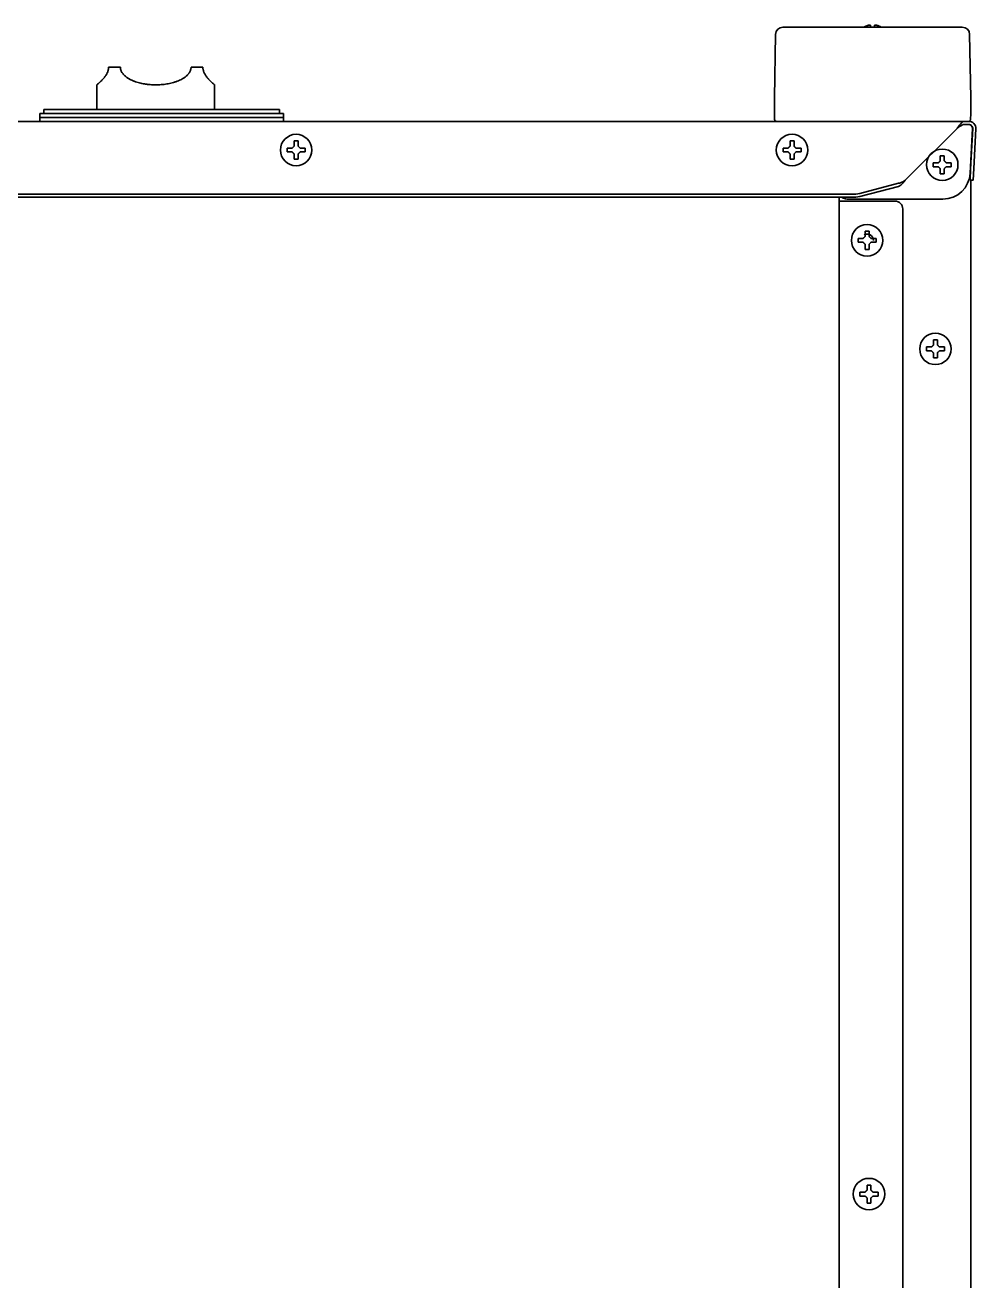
# Model space of a CAD drawing. Extents: x 6327 to 10269, y -393 to 3036.
# Drawn here: x 6846.8 to 7088.9, y 1625.3 to 1945 of the extents above; entities that cross this region are included whole.
import ezdxf

# ---------------------------------------------------------------- set-up
doc = ezdxf.new("R2010")
doc.units = 0
doc.header["$LTSCALE"] = 5
doc.layers.add('1', color=7, linetype='CONTINUOUS', true_color=0xffffff)

msp = doc.modelspace()

# ---------------------------------------------------------------- linework, layer by layer
at = {"layer": '1', "color": 7, "linetype": 'Continuous', "lineweight": 35}
for p, q in [((7039.75, 1944.53), (7039.82, 1944.53)), ((7039.82, 1944.53), (7044.92, 1944.53)), ((7044.92, 1944.53), (7080.22, 1944.53)), ((7080.22, 1944.53), (7085.32, 1944.53)), ((7085.32, 1944.53), (7085.39, 1944.53)), ((7037.85, 1942.66), (7037.57, 1926.52)), ((7087.57, 1926.52), (7087.29, 1942.66)), ((6868.07, 1934.33), (6871.07, 1934.33)), ((6889.07, 1934.33), (6892.07, 1934.33)), ((6865.07, 1929.83), (6865.07, 1923.53)), ((6895.07, 1923.53), (6895.07, 1929.83)), ((7037.57, 1922.53), (7037.57, 1926.49)), ((7087.57, 1926.49), (7087.57, 1922.53)), ((6881.57, 1922.53), (6850.57, 1922.53)), ((6850.57, 1922.53), (6850.57, 1921.53)), ((6911.57, 1923.53), (6851.57, 1923.53)), ((6851.57, 1923.53), (6851.57, 1922.53)), ((6912.57, 1922.53), (6881.57, 1922.53)), ((6911.57, 1922.53), (6911.57, 1923.53)), ((6912.57, 1921.53), (6912.57, 1922.53)), ((7037.63, 1921.01), (7037.57, 1922.53)), ((7087.57, 1922.53), (7087.52, 1921.01)), ((6339.34, 1920.53), (7085.8, 1920.53)), ((6850.57, 1921.53), (6912.57, 1921.53)), ((6850.57, 1921.53), (6850.57, 1920.53)), ((6912.57, 1920.53), (6912.57, 1921.53)), ((7070.87, 1905.53), (7084.07, 1918.73)), ((7085.8, 1920.53), (7086.07, 1920.53)), ((7086.07, 1919.73), (7085.8, 1919.73)), ((7086.07, 1920.53), (7087.07, 1920.53)), ((7087.07, 1919.73), (7086.07, 1919.73)), ((7088.02, 1918.67), (7087.43, 1907.37)), ((7087.54, 1908.56), (7088.07, 1918.67)), ((7088.87, 1918.63), (7088.34, 1908.52)), ((6913.52, 1913.23), (6913.52, 1913.73)), ((6913.52, 1912.73), (6913.52, 1913.23)), ((6918.12, 1913.73), (6918.12, 1913.23)), ((6918.12, 1913.23), (6918.12, 1912.73)), ((7039.77, 1913.23), (7039.77, 1913.73)), ((7039.77, 1912.73), (7039.77, 1913.23)), ((7044.37, 1913.73), (7044.37, 1913.23)), ((7044.37, 1913.23), (7044.37, 1912.73)), ((7078.02, 1909.48), (7078.02, 1909.98)), ((7078.02, 1908.98), (7078.02, 1909.48)), ((7082.62, 1909.98), (7082.62, 1909.48)), ((7082.62, 1909.48), (7082.62, 1908.98)), ((7087.57, 1910.18), (7087.57, 1909.15)), ((7087.38, 1905.57), (7087.54, 1908.56)), ((7088.34, 1908.52), (7088.18, 1905.53)), ((7059.31, 1902.19), (7069.21, 1904.75)), ((7069.21, 1903.98), (7059.31, 1901.42)), ((7088.18, 1905.53), (7087.38, 1905.57)), ((7087.57, 1905.55), (7087.57, 1374.13)), ((6367.95, 1901.97), (7057.19, 1901.97)), ((7057.19, 1901.19), (6367.95, 1901.19)), ((7054.07, 1387.03), (7054.07, 1901.19)), ((7055.07, 1900.23), (7054.07, 1900.23)), ((7055.07, 1900.23), (7068.27, 1900.23)), ((7080.45, 1900.73), (7056.07, 1900.73)), ((7070.27, 1376.53), (7070.27, 1898.23)), ((7058.87, 1890.23), (7058.87, 1890.73)), ((7058.87, 1889.73), (7058.87, 1890.23)), ((7063.47, 1890.73), (7063.47, 1890.23)), ((7063.47, 1890.23), (7063.47, 1889.73)), ((7076.27, 1862.58), (7076.27, 1863.08)), ((7076.27, 1862.08), (7076.27, 1862.58)), ((7080.87, 1863.08), (7080.87, 1862.58)), ((7080.87, 1862.58), (7080.87, 1862.08)), ((7059.37, 1647.38), (7059.37, 1647.88)), ((7059.37, 1646.88), (7059.37, 1647.38)), ((7063.97, 1647.88), (7063.97, 1647.38)), ((7063.97, 1647.38), (7063.97, 1646.88))]:
    msp.add_line(p, q, dxfattribs=at)
for centre in [(6915.82, 1913.23), (7042.07, 1913.23), (7080.32, 1909.48), (7061.17, 1890.23), (7078.57, 1862.58), (7061.67, 1647.38)]:
    msp.add_circle(centre, 4, dxfattribs=at)
for centre, radius, start, end in [((7039.75, 1942.63), 1.9, 90, 179.0001), ((7085.39, 1942.63), 1.9, 0.9999, 90), ((7038.13, 1921.03), 0.5, 182, 270), ((7087.02, 1921.03), 0.5, 270, 358), ((7087.07, 1918.73), 1.8, 357, 90), ((7087.07, 1918.73), 1, 357, 90), ((7068.27, 1898.23), 2, 0, 90), ((7061.17, 1890.23), 1.6, 0, 118.0071)]:
    msp.add_arc(centre, radius, start, end, dxfattribs=at)
for centre, major_axis, ratio, start_param, end_param in [((7036.91, 1888.33), (0.67, 38.22), 0.000913, 6.230875, 6.248314), ((7088.24, 1888.34), (-0.67, 38.2), 0.000913, 0.034878, 0.052321), ((7087.02, 1918.73), (0.726, 0.689), 0.998716, 5.472249, 7.094122), ((7080.43, 1907.75), (2.31, -6.64), 0.995739, 5.950251, 7.465873), ((7056.08, 1902.73), (-1.42, -1.42), 0.992433, 0.085975, 0.7816), ((7057.19, 1902.74), (-3, 0), 0.258819, 1.570796, 2.356194), ((7057.19, 1901.97), (3, 0), 0.258819, 4.712389, 5.497787)]:
    msp.add_ellipse(centre, major_axis=major_axis, ratio=ratio, start_param=start_param, end_param=end_param, dxfattribs=at)
for points, knots in [([(7061.57, 1945.02), (7061.52, 1945.01), (7061.41, 1944.98), (7061.25, 1944.93), (7061.09, 1944.87), (7060.93, 1944.81), (7060.78, 1944.74), (7060.63, 1944.67), (7060.49, 1944.6), (7060.4, 1944.55), (7060.38, 1944.53)], [0, 0, 0, 0, 0.134115, 0.26823, 0.402345, 0.53646, 0.670575, 0.80469, 0.938805, 1, 1, 1, 1]), ([(7062.07, 1944.53), (7062.07, 1944.63), (7062.07, 1944.72), (7062.07, 1944.84), (7062.07, 1944.88), (7062.07, 1944.96), (7062.07, 1944.99), (7062.07, 1945.02)], [0, 0, 0, 0, 0.457375, 0.457375, 0.728688, 0.728688, 1, 1, 1, 1]), ([(7064.78, 1944.53), (7064.6, 1944.63), (7064.43, 1944.72), (7064.14, 1944.84), (7064.03, 1944.88), (7063.8, 1944.96), (7063.69, 1944.99), (7063.57, 1945.02)], [0, 0, 0, 0, 0.457375, 0.457375, 0.728687, 0.728687, 1, 1, 1, 1]), ([(6868.07, 1934.33), (6868.07, 1934.27), (6868.07, 1934.21), (6868.06, 1934.09), (6868.06, 1934.03), (6868.04, 1933.85), (6868.02, 1933.74), (6867.97, 1933.51), (6867.93, 1933.41), (6867.86, 1933.2), (6867.83, 1933.1), (6867.77, 1932.98), (6867.76, 1932.96), (6867.74, 1932.91), (6867.73, 1932.89), (6867.7, 1932.82), (6867.68, 1932.77), (6867.61, 1932.64), (6867.56, 1932.56), (6867.47, 1932.39), (6867.42, 1932.32), (6867.32, 1932.17), (6867.27, 1932.09), (6867.2, 1931.99), (6867.17, 1931.96), (6867.12, 1931.89), (6867.1, 1931.86), (6867.02, 1931.76), (6866.97, 1931.7), (6866.87, 1931.58), (6866.82, 1931.52), (6866.73, 1931.41), (6866.68, 1931.35), (6866.44, 1931.09), (6866.27, 1930.91), (6866.06, 1930.71), (6866.02, 1930.67), (6865.94, 1930.6), (6865.83, 1930.49), (6865.73, 1930.4), (6865.54, 1930.22), (6865.43, 1930.13), (6865.32, 1930.03), (6865.29, 1930.01), (6865.26, 1929.98), (6865.24, 1929.97), (6865.23, 1929.96), (6865.19, 1929.92), (6865.13, 1929.88), (6865.1, 1929.85), (6865.08, 1929.83), (6865.07, 1929.83), (6865.07, 1929.83)], [0, 0, 0, 0, 0.015645, 0.015645, 0.031291, 0.031291, 0.062582, 0.062582, 0.093872, 0.093872, 0.125163, 0.125163, 0.132986, 0.132986, 0.140809, 0.140809, 0.156454, 0.156454, 0.187745, 0.187745, 0.219035, 0.219035, 0.250326, 0.250326, 0.265972, 0.265972, 0.281617, 0.281617, 0.312908, 0.312908, 0.344199, 0.344199, 0.375489, 0.375489, 0.500653, 0.500653, 0.531943, 0.531943, 0.563234, 0.625816, 0.625816, 0.750979, 0.750979, 0.78227, 0.797915, 0.797915, 0.81356, 0.81356, 0.876142, 0.938723, 0.938723, 1, 1, 1, 1]), ([(6889.07, 1934.33), (6889.07, 1934.27), (6889.07, 1934.21), (6889.06, 1934.09), (6889.05, 1934.03), (6889.03, 1933.85), (6889, 1933.74), (6888.93, 1933.51), (6888.88, 1933.4), (6888.79, 1933.2), (6888.73, 1933.1), (6888.65, 1932.95), (6888.61, 1932.91), (6888.55, 1932.82), (6888.52, 1932.77), (6888.42, 1932.64), (6888.35, 1932.55), (6888.2, 1932.39), (6888.13, 1932.31), (6887.97, 1932.16), (6887.89, 1932.09), (6887.76, 1931.99), (6887.72, 1931.95), (6887.64, 1931.89), (6887.59, 1931.85), (6887.46, 1931.76), (6887.37, 1931.69), (6887.1, 1931.51), (6886.92, 1931.4), (6886.54, 1931.19), (6886.34, 1931.09), (6885.94, 1930.91), (6885.74, 1930.83), (6885.42, 1930.71), (6885.32, 1930.67), (6885.11, 1930.59), (6885, 1930.56), (6884.67, 1930.46), (6884.46, 1930.39), (6883.8, 1930.22), (6883.35, 1930.13), (6882.66, 1930.01), (6882.43, 1929.98), (6882.08, 1929.94), (6881.9, 1929.92), (6881.73, 1929.9), (6881.61, 1929.89), (6881.55, 1929.89), (6881.02, 1929.84), (6880.54, 1929.83), (6879.6, 1929.83), (6879.13, 1929.84), (6878.42, 1929.9), (6878.19, 1929.92), (6877.84, 1929.97), (6877.72, 1929.98), (6877.49, 1930.02), (6877.37, 1930.03), (6876.8, 1930.13), (6876.35, 1930.22), (6875.69, 1930.39), (6875.47, 1930.46), (6875.04, 1930.59), (6874.83, 1930.67), (6874.52, 1930.78), (6874.42, 1930.82), (6874.21, 1930.91), (6874.11, 1930.95), (6873.81, 1931.09), (6873.61, 1931.19), (6873.32, 1931.35), (6873.23, 1931.4), (6873.04, 1931.51), (6872.95, 1931.57), (6872.77, 1931.69), (6872.68, 1931.76), (6872.55, 1931.85), (6872.51, 1931.89), (6872.42, 1931.95), (6872.38, 1931.99), (6872.26, 1932.09), (6872.18, 1932.16), (6872.02, 1932.31), (6871.94, 1932.39), (6871.8, 1932.55), (6871.73, 1932.64), (6871.63, 1932.77), (6871.59, 1932.82), (6871.53, 1932.91), (6871.5, 1932.95), (6871.41, 1933.1), (6871.36, 1933.2), (6871.29, 1933.35), (6871.26, 1933.4), (6871.23, 1933.49), (6871.22, 1933.51), (6871.2, 1933.57), (6871.19, 1933.6), (6871.15, 1933.74), (6871.12, 1933.85), (6871.09, 1934.03), (6871.09, 1934.09), (6871.08, 1934.18), (6871.08, 1934.21), (6871.07, 1934.27), (6871.07, 1934.3), (6871.07, 1934.33)], [0, 0, 0, 0, 0.007812, 0.007812, 0.015625, 0.015625, 0.03125, 0.03125, 0.046875, 0.046875, 0.0625, 0.0625, 0.070312, 0.070312, 0.078125, 0.078125, 0.09375, 0.09375, 0.109375, 0.109375, 0.125, 0.125, 0.132812, 0.132812, 0.140625, 0.140625, 0.15625, 0.15625, 0.1875, 0.1875, 0.21875, 0.21875, 0.25, 0.25, 0.265625, 0.265625, 0.28125, 0.28125, 0.3125, 0.3125, 0.375, 0.375, 0.40625, 0.40625, 0.421875, 0.429687, 0.429687, 0.4375, 0.4375, 0.5, 0.5, 0.5625, 0.5625, 0.59375, 0.59375, 0.609375, 0.609375, 0.625, 0.625, 0.6875, 0.6875, 0.71875, 0.71875, 0.75, 0.75, 0.765625, 0.765625, 0.78125, 0.78125, 0.8125, 0.8125, 0.828125, 0.828125, 0.84375, 0.84375, 0.859375, 0.859375, 0.867187, 0.867187, 0.875, 0.875, 0.890625, 0.890625, 0.90625, 0.90625, 0.921875, 0.921875, 0.929688, 0.929688, 0.9375, 0.9375, 0.953125, 0.953125, 0.960938, 0.960938, 0.964844, 0.964844, 0.96875, 0.96875, 0.984375, 0.984375, 0.992188, 0.992188, 0.996094, 0.996094, 1, 1, 1, 1]), ([(6895.07, 1929.83), (6895.07, 1929.83), (6895.05, 1929.84), (6894.98, 1929.9), (6894.95, 1929.92), (6894.89, 1929.98), (6894.85, 1930.01), (6894.78, 1930.07), (6894.75, 1930.1), (6894.71, 1930.13), (6894.68, 1930.16), (6894.67, 1930.17), (6894.6, 1930.23), (6894.48, 1930.33), (6894.35, 1930.46), (6894.2, 1930.6), (6894.13, 1930.67), (6893.96, 1930.83), (6893.88, 1930.91), (6893.7, 1931.09), (6893.61, 1931.19), (6893.49, 1931.32), (6893.47, 1931.35), (6893.42, 1931.4), (6893.4, 1931.43), (6893.32, 1931.52), (6893.27, 1931.57), (6893.13, 1931.75), (6893.03, 1931.88), (6892.9, 1932.06), (6892.88, 1932.09), (6892.83, 1932.17), (6892.8, 1932.2), (6892.73, 1932.32), (6892.68, 1932.39), (6892.58, 1932.56), (6892.54, 1932.64), (6892.45, 1932.81), (6892.4, 1932.91), (6892.35, 1933.03), (6892.34, 1933.05), (6892.32, 1933.1), (6892.29, 1933.17), (6892.26, 1933.25), (6892.21, 1933.4), (6892.18, 1933.51), (6892.14, 1933.68), (6892.13, 1933.74), (6892.11, 1933.85), (6892.1, 1933.91), (6892.08, 1934.09), (6892.07, 1934.21), (6892.07, 1934.33)], [0, 0, 0, 0, 0.12475, 0.12475, 0.187268, 0.187268, 0.249786, 0.249786, 0.281045, 0.296674, 0.296674, 0.312304, 0.312304, 0.374822, 0.437339, 0.437339, 0.499857, 0.499857, 0.562375, 0.562375, 0.624893, 0.624893, 0.640522, 0.640522, 0.656152, 0.656152, 0.687411, 0.687411, 0.749929, 0.749929, 0.765558, 0.765558, 0.781188, 0.781188, 0.812446, 0.812446, 0.843705, 0.843705, 0.874964, 0.874964, 0.882779, 0.882779, 0.890594, 0.906223, 0.906223, 0.937482, 0.937482, 0.953112, 0.953112, 0.968741, 0.968741, 1, 1, 1, 1]), ([(7084.07, 1918.73), (7084.1, 1918.76), (7084.12, 1918.79), (7084.17, 1918.86), (7084.19, 1918.89), (7084.26, 1918.99), (7084.31, 1919.06), (7084.45, 1919.25), (7084.54, 1919.37), (7084.66, 1919.52), (7084.68, 1919.55), (7084.73, 1919.61), (7084.75, 1919.64), (7084.82, 1919.72), (7084.87, 1919.78), (7085.01, 1919.93), (7085.1, 1920.03), (7085.19, 1920.11)], [0, 0, 0, 0, 0.0625, 0.0625, 0.125, 0.125, 0.25, 0.25, 0.5, 0.5, 0.5625, 0.5625, 0.625, 0.625, 0.75, 0.75, 1, 1, 1, 1]), ([(7085.19, 1919.5), (7085.1, 1919.45), (7085.01, 1919.4), (7084.87, 1919.31), (7084.82, 1919.28), (7084.73, 1919.22), (7084.66, 1919.17), (7084.59, 1919.12), (7084.54, 1919.08), (7084.52, 1919.07), (7084.45, 1919.02), (7084.35, 1918.94), (7084.26, 1918.87), (7084.19, 1918.82), (7084.17, 1918.8), (7084.12, 1918.76), (7084.1, 1918.74), (7084.07, 1918.73)], [0, 0, 0, 0, 0.25, 0.25, 0.375, 0.375, 0.5, 0.5625, 0.5625, 0.625, 0.625, 0.75, 0.875, 0.875, 0.9375, 0.9375, 1, 1, 1, 1]), ([(7085.19, 1920.11), (7085.26, 1920.17), (7085.32, 1920.23), (7085.41, 1920.31), (7085.44, 1920.33), (7085.49, 1920.37), (7085.52, 1920.39), (7085.6, 1920.45), (7085.64, 1920.48), (7085.71, 1920.51), (7085.73, 1920.51), (7085.76, 1920.52), (7085.77, 1920.52), (7085.79, 1920.53), (7085.79, 1920.53), (7085.8, 1920.53)], [0, 0, 0, 0, 0.25, 0.25, 0.375, 0.375, 0.5, 0.5, 0.75, 0.75, 0.875, 0.875, 0.9375, 0.9375, 1, 1, 1, 1]), ([(7085.8, 1919.73), (7085.78, 1919.73), (7085.75, 1919.72), (7085.72, 1919.72), (7085.7, 1919.71), (7085.69, 1919.71), (7085.63, 1919.7), (7085.58, 1919.68), (7085.48, 1919.64), (7085.43, 1919.61), (7085.34, 1919.57), (7085.31, 1919.56), (7085.25, 1919.53), (7085.22, 1919.51), (7085.19, 1919.5)], [0, 0, 0, 0, 0.125, 0.1875, 0.1875, 0.25, 0.25, 0.5, 0.5, 0.75, 0.75, 0.875, 0.875, 1, 1, 1, 1]), ([(6916.32, 1915.53), (6916.32, 1915.32), (6916.32, 1915.11), (6916.32, 1914.79), (6916.32, 1914.68), (6916.32, 1914.45), (6916.32, 1914.34), (6916.32, 1914.23)], [0, 0, 0, 0, 0.5, 0.5, 0.75, 0.75, 1, 1, 1, 1]), ([(7042.57, 1915.53), (7042.57, 1915.32), (7042.57, 1915.11), (7042.57, 1914.79), (7042.57, 1914.68), (7042.57, 1914.45), (7042.57, 1914.34), (7042.57, 1914.23)], [0, 0, 0, 0, 0.5, 0.5, 0.75, 0.75, 1, 1, 1, 1]), ([(6913.52, 1913.73), (6913.73, 1913.73), (6913.94, 1913.73), (6914.26, 1913.73), (6914.37, 1913.73), (6914.59, 1913.73), (6914.71, 1913.73), (6914.82, 1913.73)], [0, 0, 0, 0, 0.5, 0.5, 0.75, 0.75, 1, 1, 1, 1]), ([(6918.12, 1912.73), (6917.92, 1912.73), (6917.71, 1912.73), (6917.39, 1912.73), (6917.28, 1912.73), (6917.05, 1912.73), (6916.94, 1912.73), (6916.82, 1912.73)], [0, 0, 0, 0, 0.5, 0.5, 0.75, 0.75, 1, 1, 1, 1]), ([(7039.77, 1913.73), (7039.98, 1913.73), (7040.19, 1913.73), (7040.51, 1913.73), (7040.62, 1913.73), (7040.84, 1913.73), (7040.96, 1913.73), (7041.07, 1913.73)], [0, 0, 0, 0, 0.5, 0.5, 0.75, 0.75, 1, 1, 1, 1]), ([(7044.37, 1912.73), (7044.17, 1912.73), (7043.96, 1912.73), (7043.64, 1912.73), (7043.53, 1912.73), (7043.3, 1912.73), (7043.19, 1912.73), (7043.07, 1912.73)], [0, 0, 0, 0, 0.5, 0.5, 0.75, 0.75, 1, 1, 1, 1]), ([(6915.32, 1910.93), (6915.32, 1911.13), (6915.32, 1911.34), (6915.32, 1911.66), (6915.32, 1911.77), (6915.32, 1912), (6915.32, 1912.11), (6915.32, 1912.23)], [0, 0, 0, 0, 0.5, 0.5, 0.75, 0.75, 1, 1, 1, 1]), ([(7041.57, 1910.93), (7041.57, 1911.13), (7041.57, 1911.34), (7041.57, 1911.66), (7041.57, 1911.77), (7041.57, 1912), (7041.57, 1912.11), (7041.57, 1912.23)], [0, 0, 0, 0, 0.5, 0.5, 0.75, 0.75, 1, 1, 1, 1]), ([(7078.02, 1909.98), (7078.23, 1909.98), (7078.44, 1909.98), (7078.76, 1909.98), (7078.87, 1909.98), (7079.09, 1909.98), (7079.21, 1909.98), (7079.32, 1909.98)], [0, 0, 0, 0, 0.5, 0.5, 0.75, 0.75, 1, 1, 1, 1]), ([(7080.82, 1911.78), (7080.82, 1911.57), (7080.82, 1911.36), (7080.82, 1911.04), (7080.82, 1910.93), (7080.82, 1910.7), (7080.82, 1910.59), (7080.82, 1910.48)], [0, 0, 0, 0, 0.5, 0.5, 0.75, 0.75, 1, 1, 1, 1]), ([(7079.82, 1907.18), (7079.82, 1907.38), (7079.82, 1907.59), (7079.82, 1907.91), (7079.82, 1908.02), (7079.82, 1908.25), (7079.82, 1908.36), (7079.82, 1908.48)], [0, 0, 0, 0, 0.5, 0.5, 0.75, 0.75, 1, 1, 1, 1]), ([(7082.62, 1908.98), (7082.42, 1908.98), (7082.21, 1908.98), (7081.89, 1908.98), (7081.78, 1908.98), (7081.55, 1908.98), (7081.44, 1908.98), (7081.32, 1908.98)], [0, 0, 0, 0, 0.5, 0.5, 0.75, 0.75, 1, 1, 1, 1]), ([(7070.87, 1905.53), (7070.8, 1905.44), (7070.73, 1905.35), (7070.65, 1905.24), (7070.63, 1905.22), (7070.6, 1905.18), (7070.58, 1905.16), (7070.53, 1905.09), (7070.49, 1905.05), (7070.39, 1904.93), (7070.32, 1904.85), (7070.18, 1904.7), (7070.11, 1904.62), (7069.97, 1904.48), (7069.9, 1904.42), (7069.76, 1904.3), (7069.69, 1904.24), (7069.59, 1904.17), (7069.55, 1904.15), (7069.5, 1904.12), (7069.48, 1904.11), (7069.45, 1904.09), (7069.43, 1904.08), (7069.34, 1904.03), (7069.28, 1904), (7069.21, 1903.98)], [0, 0, 0, 0, 0.125, 0.125, 0.15625, 0.15625, 0.1875, 0.1875, 0.25, 0.25, 0.375, 0.375, 0.5, 0.5, 0.625, 0.625, 0.75, 0.75, 0.8125, 0.8125, 0.84375, 0.84375, 0.875, 0.875, 1, 1, 1, 1]), ([(7069.21, 1904.75), (7069.28, 1904.76), (7069.34, 1904.78), (7069.48, 1904.81), (7069.55, 1904.84), (7069.66, 1904.87), (7069.69, 1904.88), (7069.76, 1904.91), (7069.79, 1904.93), (7069.9, 1904.97), (7069.97, 1905), (7070.18, 1905.11), (7070.32, 1905.19), (7070.52, 1905.31), (7070.59, 1905.35), (7070.7, 1905.42), (7070.73, 1905.44), (7070.8, 1905.48), (7070.84, 1905.5), (7070.87, 1905.53)], [0, 0, 0, 0, 0.125, 0.125, 0.25, 0.25, 0.3125, 0.3125, 0.375, 0.375, 0.5, 0.5, 0.75, 0.75, 0.875, 0.875, 0.9375, 0.9375, 1, 1, 1, 1]), ([(7058.87, 1890.73), (7059.08, 1890.73), (7059.29, 1890.73), (7059.61, 1890.73), (7059.72, 1890.73), (7059.94, 1890.73), (7060.06, 1890.73), (7060.17, 1890.73)], [0, 0, 0, 0, 0.5, 0.5, 0.75, 0.75, 1, 1, 1, 1]), ([(7061.67, 1892.53), (7061.67, 1892.32), (7061.67, 1892.11), (7061.67, 1891.79), (7061.67, 1891.68), (7061.67, 1891.45), (7061.67, 1891.34), (7061.67, 1891.23)], [0, 0, 0, 0, 0.5, 0.5, 0.75, 0.75, 1, 1, 1, 1]), ([(7060.67, 1887.93), (7060.67, 1888.13), (7060.67, 1888.34), (7060.67, 1888.66), (7060.67, 1888.77), (7060.67, 1889), (7060.67, 1889.11), (7060.67, 1889.23)], [0, 0, 0, 0, 0.5, 0.5, 0.75, 0.75, 1, 1, 1, 1]), ([(7063.47, 1889.73), (7063.27, 1889.73), (7063.06, 1889.73), (7062.74, 1889.73), (7062.63, 1889.73), (7062.4, 1889.73), (7062.29, 1889.73), (7062.17, 1889.73)], [0, 0, 0, 0, 0.5, 0.5, 0.75, 0.75, 1, 1, 1, 1]), ([(7079.07, 1864.88), (7079.07, 1864.67), (7079.07, 1864.46), (7079.07, 1864.14), (7079.07, 1864.03), (7079.07, 1863.8), (7079.07, 1863.69), (7079.07, 1863.58)], [0, 0, 0, 0, 0.5, 0.5, 0.75, 0.75, 1, 1, 1, 1]), ([(7076.27, 1863.08), (7076.48, 1863.08), (7076.69, 1863.08), (7077.01, 1863.08), (7077.12, 1863.08), (7077.34, 1863.08), (7077.46, 1863.08), (7077.57, 1863.08)], [0, 0, 0, 0, 0.5, 0.5, 0.75, 0.75, 1, 1, 1, 1]), ([(7078.07, 1860.28), (7078.07, 1860.48), (7078.07, 1860.69), (7078.07, 1861.01), (7078.07, 1861.12), (7078.07, 1861.35), (7078.07, 1861.46), (7078.07, 1861.58)], [0, 0, 0, 0, 0.5, 0.5, 0.75, 0.75, 1, 1, 1, 1]), ([(7080.87, 1862.08), (7080.67, 1862.08), (7080.46, 1862.08), (7080.14, 1862.08), (7080.03, 1862.08), (7079.8, 1862.08), (7079.69, 1862.08), (7079.57, 1862.08)], [0, 0, 0, 0, 0.5, 0.5, 0.75, 0.75, 1, 1, 1, 1]), ([(7059.37, 1647.88), (7059.58, 1647.88), (7059.79, 1647.88), (7060.11, 1647.88), (7060.22, 1647.88), (7060.44, 1647.88), (7060.56, 1647.88), (7060.67, 1647.88)], [0, 0, 0, 0, 0.5, 0.5, 0.75, 0.75, 1, 1, 1, 1]), ([(7062.17, 1649.68), (7062.17, 1649.47), (7062.17, 1649.26), (7062.17, 1648.94), (7062.17, 1648.83), (7062.17, 1648.6), (7062.17, 1648.49), (7062.17, 1648.38)], [0, 0, 0, 0, 0.5, 0.5, 0.75, 0.75, 1, 1, 1, 1]), ([(7063.97, 1646.88), (7063.77, 1646.88), (7063.56, 1646.88), (7063.24, 1646.88), (7063.13, 1646.88), (7062.9, 1646.88), (7062.79, 1646.88), (7062.67, 1646.88)], [0, 0, 0, 0, 0.5, 0.5, 0.75, 0.75, 1, 1, 1, 1]), ([(7061.17, 1645.08), (7061.17, 1645.28), (7061.17, 1645.49), (7061.17, 1645.81), (7061.17, 1645.92), (7061.17, 1646.15), (7061.17, 1646.26), (7061.17, 1646.38)], [0, 0, 0, 0, 0.5, 0.5, 0.75, 0.75, 1, 1, 1, 1])]:
    msp.add_open_spline(points, degree=3, knots=knots, dxfattribs=at)
for points in [[(7062.07, 1945.02), (7062.05, 1945.03), (7062, 1945.03), (7061.92, 1945.04), (7061.85, 1945.04), (7061.78, 1945.04), (7061.71, 1945.04), (7061.64, 1945.03), (7061.6, 1945.02), (7061.57, 1945.02)], [(7063.57, 1945.02), (7063.55, 1945.02), (7063.5, 1945.03), (7063.43, 1945.04), (7063.36, 1945.04), (7063.29, 1945.04), (7063.22, 1945.04), (7063.14, 1945.03), (7063.1, 1945.02), (7063.07, 1945.02)], [(7063.07, 1945.02), (7063.07, 1945.01), (7063.07, 1944.98), (7063.07, 1944.93), (7063.07, 1944.87), (7063.07, 1944.81), (7063.07, 1944.74), (7063.07, 1944.67), (7063.07, 1944.58), (7063.07, 1944.51), (7063.07, 1944.47)], [(6915.32, 1914.23), (6915.32, 1914.28), (6915.32, 1914.39), (6915.32, 1914.55), (6915.32, 1914.71), (6915.32, 1914.86), (6915.32, 1915.02), (6915.32, 1915.17), (6915.32, 1915.34), (6915.32, 1915.46), (6915.32, 1915.53)], [(6915.32, 1915.53), (6915.49, 1915.53), (6915.82, 1915.53), (6916.16, 1915.53), (6916.32, 1915.53)], [(7041.57, 1914.23), (7041.57, 1914.28), (7041.57, 1914.39), (7041.57, 1914.55), (7041.57, 1914.71), (7041.57, 1914.86), (7041.57, 1915.02), (7041.57, 1915.17), (7041.57, 1915.34), (7041.57, 1915.46), (7041.57, 1915.53)], [(7041.57, 1915.53), (7041.74, 1915.53), (7042.07, 1915.53), (7042.41, 1915.53), (7042.57, 1915.53)], [(6914.82, 1912.73), (6914.77, 1912.73), (6914.66, 1912.73), (6914.5, 1912.73), (6914.34, 1912.73), (6914.18, 1912.73), (6914.03, 1912.73), (6913.88, 1912.73), (6913.71, 1912.73), (6913.59, 1912.73), (6913.52, 1912.73)], [(6914.82, 1913.73), (6914.85, 1913.75), (6914.89, 1913.8), (6914.97, 1913.87), (6915.04, 1913.94), (6915.11, 1914.01), (6915.18, 1914.08), (6915.25, 1914.15), (6915.3, 1914.2), (6915.32, 1914.23)], [(6915.32, 1912.23), (6915.3, 1912.25), (6915.25, 1912.3), (6915.17, 1912.38), (6915.1, 1912.45), (6915.03, 1912.52), (6914.96, 1912.59), (6914.89, 1912.66), (6914.85, 1912.7), (6914.82, 1912.73)], [(6916.32, 1914.23), (6916.35, 1914.2), (6916.4, 1914.15), (6916.47, 1914.08), (6916.55, 1914), (6916.62, 1913.93), (6916.69, 1913.86), (6916.75, 1913.8), (6916.8, 1913.75), (6916.82, 1913.73)], [(6916.82, 1912.73), (6916.8, 1912.7), (6916.75, 1912.65), (6916.68, 1912.58), (6916.61, 1912.51), (6916.54, 1912.44), (6916.47, 1912.37), (6916.39, 1912.3), (6916.35, 1912.25), (6916.32, 1912.23)], [(6916.82, 1913.73), (6916.88, 1913.73), (6916.99, 1913.73), (6917.15, 1913.73), (6917.31, 1913.73), (6917.46, 1913.73), (6917.61, 1913.73), (6917.77, 1913.73), (6917.94, 1913.73), (6918.06, 1913.73), (6918.12, 1913.73)], [(7041.07, 1912.73), (7041.02, 1912.73), (7040.91, 1912.73), (7040.75, 1912.73), (7040.59, 1912.73), (7040.43, 1912.73), (7040.28, 1912.73), (7040.13, 1912.73), (7039.96, 1912.73), (7039.84, 1912.73), (7039.77, 1912.73)], [(7041.07, 1913.73), (7041.1, 1913.75), (7041.14, 1913.8), (7041.22, 1913.87), (7041.29, 1913.94), (7041.36, 1914.01), (7041.43, 1914.08), (7041.5, 1914.15), (7041.55, 1914.2), (7041.57, 1914.23)], [(7041.57, 1912.23), (7041.55, 1912.25), (7041.5, 1912.3), (7041.42, 1912.38), (7041.35, 1912.45), (7041.28, 1912.52), (7041.21, 1912.59), (7041.14, 1912.66), (7041.1, 1912.7), (7041.07, 1912.73)], [(7042.57, 1914.23), (7042.6, 1914.2), (7042.65, 1914.15), (7042.72, 1914.08), (7042.8, 1914), (7042.87, 1913.93), (7042.94, 1913.86), (7043, 1913.8), (7043.05, 1913.75), (7043.07, 1913.73)], [(7043.07, 1912.73), (7043.05, 1912.7), (7043, 1912.65), (7042.93, 1912.58), (7042.86, 1912.51), (7042.79, 1912.44), (7042.72, 1912.37), (7042.64, 1912.3), (7042.6, 1912.25), (7042.57, 1912.23)], [(7043.07, 1913.73), (7043.13, 1913.73), (7043.24, 1913.73), (7043.4, 1913.73), (7043.56, 1913.73), (7043.71, 1913.73), (7043.86, 1913.73), (7044.02, 1913.73), (7044.19, 1913.73), (7044.31, 1913.73), (7044.37, 1913.73)], [(6916.32, 1910.93), (6916.16, 1910.93), (6915.82, 1910.93), (6915.49, 1910.93), (6915.32, 1910.93)], [(6916.32, 1912.23), (6916.32, 1912.17), (6916.32, 1912.06), (6916.32, 1911.9), (6916.32, 1911.74), (6916.32, 1911.59), (6916.32, 1911.44), (6916.32, 1911.28), (6916.32, 1911.11), (6916.32, 1910.99), (6916.32, 1910.93)], [(7042.57, 1910.93), (7042.41, 1910.93), (7042.07, 1910.93), (7041.74, 1910.93), (7041.57, 1910.93)], [(7042.57, 1912.23), (7042.57, 1912.17), (7042.57, 1912.06), (7042.57, 1911.9), (7042.57, 1911.74), (7042.57, 1911.59), (7042.57, 1911.44), (7042.57, 1911.28), (7042.57, 1911.11), (7042.57, 1910.99), (7042.57, 1910.93)], [(7079.32, 1909.98), (7079.35, 1910), (7079.39, 1910.05), (7079.47, 1910.12), (7079.54, 1910.19), (7079.61, 1910.26), (7079.68, 1910.33), (7079.75, 1910.4), (7079.8, 1910.45), (7079.82, 1910.48)], [(7079.82, 1910.48), (7079.82, 1910.53), (7079.82, 1910.64), (7079.82, 1910.8), (7079.82, 1910.96), (7079.82, 1911.11), (7079.82, 1911.27), (7079.82, 1911.42), (7079.82, 1911.59), (7079.82, 1911.71), (7079.82, 1911.78)], [(7079.82, 1911.78), (7079.99, 1911.78), (7080.32, 1911.78), (7080.66, 1911.78), (7080.82, 1911.78)], [(7080.82, 1910.48), (7080.85, 1910.45), (7080.9, 1910.4), (7080.97, 1910.33), (7081.05, 1910.25), (7081.12, 1910.18), (7081.18, 1910.11), (7081.25, 1910.05), (7081.3, 1910), (7081.32, 1909.98)], [(7081.32, 1909.98), (7081.38, 1909.98), (7081.49, 1909.98), (7081.65, 1909.98), (7081.81, 1909.98), (7081.96, 1909.98), (7082.11, 1909.98), (7082.27, 1909.98), (7082.44, 1909.98), (7082.56, 1909.98), (7082.62, 1909.98)], [(7079.32, 1908.98), (7079.27, 1908.98), (7079.16, 1908.98), (7079, 1908.98), (7078.84, 1908.98), (7078.68, 1908.98), (7078.53, 1908.98), (7078.38, 1908.98), (7078.21, 1908.98), (7078.09, 1908.98), (7078.02, 1908.98)], [(7079.82, 1908.48), (7079.8, 1908.5), (7079.75, 1908.55), (7079.67, 1908.63), (7079.6, 1908.7), (7079.53, 1908.77), (7079.46, 1908.84), (7079.39, 1908.91), (7079.35, 1908.95), (7079.32, 1908.98)], [(7080.82, 1907.18), (7080.66, 1907.18), (7080.32, 1907.18), (7079.99, 1907.18), (7079.82, 1907.18)], [(7081.32, 1908.98), (7081.3, 1908.95), (7081.25, 1908.9), (7081.18, 1908.83), (7081.11, 1908.76), (7081.04, 1908.69), (7080.97, 1908.62), (7080.89, 1908.55), (7080.85, 1908.5), (7080.82, 1908.48)], [(7080.82, 1908.48), (7080.82, 1908.42), (7080.82, 1908.31), (7080.82, 1908.15), (7080.82, 1907.99), (7080.82, 1907.84), (7080.82, 1907.69), (7080.82, 1907.53), (7080.82, 1907.36), (7080.82, 1907.24), (7080.82, 1907.18)], [(7060.17, 1890.73), (7060.2, 1890.75), (7060.24, 1890.8), (7060.32, 1890.87), (7060.39, 1890.94), (7060.46, 1891.01), (7060.53, 1891.08), (7060.6, 1891.15), (7060.65, 1891.2), (7060.67, 1891.23)], [(7060.67, 1891.23), (7060.67, 1891.28), (7060.67, 1891.39), (7060.67, 1891.55), (7060.67, 1891.71), (7060.67, 1891.86), (7060.67, 1892.02), (7060.67, 1892.17), (7060.67, 1892.34), (7060.67, 1892.46), (7060.67, 1892.53)], [(7060.67, 1892.53), (7060.84, 1892.53), (7061.17, 1892.53), (7061.51, 1892.53), (7061.67, 1892.53)], [(7061.67, 1891.23), (7061.7, 1891.2), (7061.75, 1891.15), (7061.82, 1891.08), (7061.9, 1891), (7061.97, 1890.93), (7062.03, 1890.86), (7062.1, 1890.8), (7062.15, 1890.75), (7062.17, 1890.73)], [(7062.17, 1890.73), (7062.23, 1890.73), (7062.34, 1890.73), (7062.5, 1890.73), (7062.66, 1890.73), (7062.81, 1890.73), (7062.96, 1890.73), (7063.12, 1890.73), (7063.29, 1890.73), (7063.41, 1890.73), (7063.47, 1890.73)], [(7060.17, 1889.73), (7060.12, 1889.73), (7060.01, 1889.73), (7059.85, 1889.73), (7059.69, 1889.73), (7059.53, 1889.73), (7059.38, 1889.73), (7059.23, 1889.73), (7059.06, 1889.73), (7058.94, 1889.73), (7058.87, 1889.73)], [(7060.67, 1889.23), (7060.65, 1889.25), (7060.6, 1889.3), (7060.52, 1889.38), (7060.45, 1889.45), (7060.38, 1889.52), (7060.31, 1889.59), (7060.24, 1889.66), (7060.2, 1889.7), (7060.17, 1889.73)], [(7061.67, 1887.93), (7061.51, 1887.93), (7061.17, 1887.93), (7060.84, 1887.93), (7060.67, 1887.93)], [(7062.17, 1889.73), (7062.15, 1889.7), (7062.1, 1889.65), (7062.03, 1889.58), (7061.96, 1889.51), (7061.89, 1889.44), (7061.82, 1889.37), (7061.74, 1889.3), (7061.7, 1889.25), (7061.67, 1889.23)], [(7061.67, 1889.23), (7061.67, 1889.17), (7061.67, 1889.06), (7061.67, 1888.9), (7061.67, 1888.74), (7061.67, 1888.59), (7061.67, 1888.44), (7061.67, 1888.28), (7061.67, 1888.11), (7061.67, 1887.99), (7061.67, 1887.93)], [(7078.07, 1863.58), (7078.07, 1863.63), (7078.07, 1863.74), (7078.07, 1863.9), (7078.07, 1864.06), (7078.07, 1864.21), (7078.07, 1864.37), (7078.07, 1864.52), (7078.07, 1864.69), (7078.07, 1864.81), (7078.07, 1864.88)], [(7078.07, 1864.88), (7078.24, 1864.88), (7078.57, 1864.88), (7078.91, 1864.88), (7079.07, 1864.88)], [(7077.57, 1862.08), (7077.52, 1862.08), (7077.41, 1862.08), (7077.25, 1862.08), (7077.09, 1862.08), (7076.93, 1862.08), (7076.78, 1862.08), (7076.63, 1862.08), (7076.46, 1862.08), (7076.34, 1862.08), (7076.27, 1862.08)], [(7077.57, 1863.08), (7077.6, 1863.1), (7077.64, 1863.15), (7077.72, 1863.22), (7077.79, 1863.29), (7077.86, 1863.36), (7077.93, 1863.43), (7078, 1863.5), (7078.05, 1863.55), (7078.07, 1863.58)], [(7078.07, 1861.58), (7078.05, 1861.6), (7078, 1861.65), (7077.92, 1861.73), (7077.85, 1861.8), (7077.78, 1861.87), (7077.71, 1861.94), (7077.64, 1862.01), (7077.6, 1862.05), (7077.57, 1862.08)], [(7079.07, 1863.58), (7079.1, 1863.55), (7079.15, 1863.5), (7079.22, 1863.43), (7079.3, 1863.35), (7079.37, 1863.28), (7079.43, 1863.21), (7079.5, 1863.15), (7079.55, 1863.1), (7079.57, 1863.08)], [(7079.57, 1862.08), (7079.55, 1862.05), (7079.5, 1862), (7079.43, 1861.93), (7079.36, 1861.86), (7079.29, 1861.79), (7079.22, 1861.72), (7079.14, 1861.65), (7079.1, 1861.6), (7079.07, 1861.58)], [(7079.07, 1861.58), (7079.07, 1861.52), (7079.07, 1861.41), (7079.07, 1861.25), (7079.07, 1861.09), (7079.07, 1860.94), (7079.07, 1860.79), (7079.07, 1860.63), (7079.07, 1860.46), (7079.07, 1860.34), (7079.07, 1860.28)], [(7079.57, 1863.08), (7079.63, 1863.08), (7079.74, 1863.08), (7079.9, 1863.08), (7080.06, 1863.08), (7080.21, 1863.08), (7080.36, 1863.08), (7080.52, 1863.08), (7080.69, 1863.08), (7080.81, 1863.08), (7080.87, 1863.08)], [(7079.07, 1860.28), (7078.91, 1860.28), (7078.57, 1860.28), (7078.24, 1860.28), (7078.07, 1860.28)], [(7060.67, 1646.88), (7060.62, 1646.88), (7060.51, 1646.88), (7060.35, 1646.88), (7060.19, 1646.88), (7060.03, 1646.88), (7059.88, 1646.88), (7059.73, 1646.88), (7059.56, 1646.88), (7059.44, 1646.88), (7059.37, 1646.88)], [(7060.67, 1647.88), (7060.7, 1647.9), (7060.74, 1647.95), (7060.82, 1648.02), (7060.89, 1648.09), (7060.96, 1648.16), (7061.03, 1648.23), (7061.1, 1648.3), (7061.15, 1648.35), (7061.17, 1648.38)], [(7061.17, 1646.38), (7061.15, 1646.4), (7061.1, 1646.45), (7061.02, 1646.53), (7060.95, 1646.6), (7060.88, 1646.67), (7060.81, 1646.74), (7060.74, 1646.81), (7060.7, 1646.85), (7060.67, 1646.88)], [(7061.17, 1648.38), (7061.17, 1648.43), (7061.17, 1648.54), (7061.17, 1648.7), (7061.17, 1648.86), (7061.17, 1649.01), (7061.17, 1649.17), (7061.17, 1649.32), (7061.17, 1649.49), (7061.17, 1649.61), (7061.17, 1649.68)], [(7061.17, 1649.68), (7061.34, 1649.68), (7061.67, 1649.68), (7062.01, 1649.68), (7062.17, 1649.68)], [(7062.17, 1648.38), (7062.2, 1648.35), (7062.25, 1648.3), (7062.32, 1648.23), (7062.4, 1648.15), (7062.47, 1648.08), (7062.53, 1648.01), (7062.6, 1647.95), (7062.65, 1647.9), (7062.67, 1647.88)], [(7062.67, 1646.88), (7062.65, 1646.85), (7062.6, 1646.8), (7062.53, 1646.73), (7062.46, 1646.66), (7062.39, 1646.59), (7062.32, 1646.52), (7062.24, 1646.45), (7062.2, 1646.4), (7062.17, 1646.38)], [(7062.67, 1647.88), (7062.73, 1647.88), (7062.84, 1647.88), (7063, 1647.88), (7063.16, 1647.88), (7063.31, 1647.88), (7063.46, 1647.88), (7063.62, 1647.88), (7063.79, 1647.88), (7063.91, 1647.88), (7063.97, 1647.88)], [(7062.17, 1645.08), (7062.01, 1645.08), (7061.67, 1645.08), (7061.34, 1645.08), (7061.17, 1645.08)], [(7062.17, 1646.38), (7062.17, 1646.32), (7062.17, 1646.21), (7062.17, 1646.05), (7062.17, 1645.89), (7062.17, 1645.74), (7062.17, 1645.59), (7062.17, 1645.43), (7062.17, 1645.26), (7062.17, 1645.14), (7062.17, 1645.08)]]:
    msp.add_open_spline(points, degree=3, dxfattribs=at)

doc.saveas('drawing.dxf')
